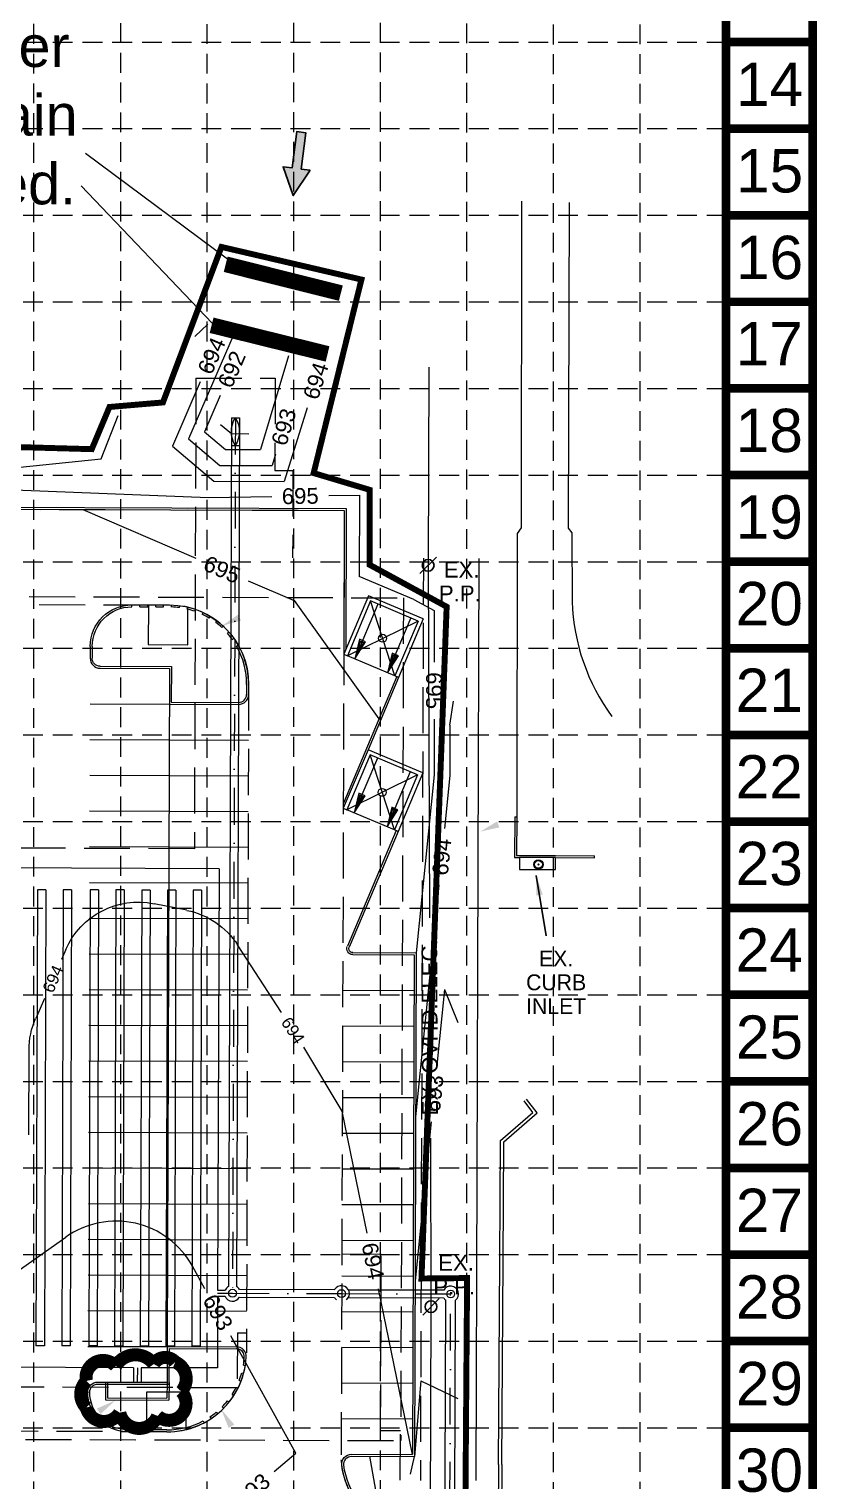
# Model space of a CAD drawing. Header units: feet. Extents: x 2476148 to 2477024, y 7088332 to 7089732.
# Drawn here: x 2476825.3 to 2477024.2, y 7089062.4 to 7089428.5 of the extents above; entities that cross this region are included whole.
import ezdxf
from ezdxf.enums import TextEntityAlignment as Align

# ---------------------------------------------------------------- set-up
doc = ezdxf.new("R2010")
doc.units = ezdxf.units.FT
doc.header["$MEASUREMENT"] = 0
for name, pattern in [('DGN Style 3', [16.243321, 11.602372, -4.640949]), ('DGN Style 4', [18.575397, 9.281897, -4.640949, 0.011602, -4.640949]), ('HIDDEN', [0.375, 0.25, -0.125])]:
    doc.linetypes.add(name, pattern=pattern)
for name, color, linetype in [('ARROWS', 252, 'Continuous'), ('BASE', 7, 'Continuous'), ('GRID', 254, 'HIDDEN'), ('LEGEND', 7, 'Continuous'), ('LIMITS OF DISTURBANCE', 1, 'HIDDEN'), ('SILT FENCE', 200, 'Continuous')]:
    doc.layers.add(name, color=color, linetype=linetype)
for name, color, linetype, lineweight in [('Level 15', 7, 'Continuous', 0), ('Level 16', 7, 'Continuous', 0), ('Level 25', 7, 'Continuous', 0), ('Level 35', 7, 'Continuous', 0), ('Level 38', 7, 'Continuous', 0), ('Level 4', 7, 'Continuous', 0), ('Level 41', 7, 'Continuous', 0), ('Level 42', 7, 'Continuous', 0), ('Level 48', 7, 'Continuous', 0), ('Level 55', 7, 'Continuous', 0), ('PC', 7, 'Continuous', 0)]:
    doc.layers.add(name, color=color, linetype=linetype, lineweight=lineweight)
doc.styles.get("Standard").update_dxf_attribs({"font": 'ARIAL.TTF'})
doc.styles.add('Style-ENGINEERING', font='ENGINEERING.shx')
doc.dimstyles.get("Standard").update_dxf_attribs({"dimtxt": 0.18, "dimasz": 0.18, "dimexe": 0.18, "dimexo": 0.0625, "dimgap": 0.09, "dimtad": 0, "dimtih": 1, "dimtoh": 1, "dimdec": 4, "dimzin": 0, "dimdsep": 46, "dimtxsty": 'Standard', "dimcen": 0.09, "dimadec": 0, "dimazin": 0, "dimtfac": 1, "dimtdec": 4, "dimtofl": 0, "dimtmove": 0, "dimatfit": 3, "dimfxl": 0, "dimtolj": 1, "dimtzin": 0, "dimarcsym": 0})

# ---------------------------------------------------------------- blocks, each defined once
blk = doc.blocks.new('ARROW')
blk.add_lwpolyline([(-67, -25.4), (-59.3, -25.4), (-59.6, -56.1), (-51.9, -56.2), (-51.6, -25.5), (-44, -25.5), (-55.3, -2.4), (-67, -25.4)], close=True)
at = {"color": 254}
for points in [[(-44, -25.5), (-67, -25.4), (-55.3, -2.4), (-67, -25.4)], [(-59.6, -56.1), (-51.9, -56.2), (-59.3, -25.4), (-51.6, -25.5)]]:
    blk.add_solid(points, dxfattribs=at)

msp = doc.modelspace()

# ---------------------------------------------------------------- linework, layer by layer
at = {"color": 0, "linetype": 'ByBlock', "lineweight": -2}
for p, q in [((2476923.95, 7089291.19), (2476928.14, 7089295.38)), ((2476924.66, 7089104.25), (2476928.86, 7089108.45))]:
    msp.add_line(p, q, dxfattribs=at)
for centre in [(2476926.05, 7089293.28), (2476926.76, 7089106.35)]:
    msp.add_circle(centre, 1.48, dxfattribs=at)
at = {"color": 0, "lineweight": 0}
for points in [[(2476873.94, 7089277.99), (2476878.82, 7089279.35), (2476878.11, 7089280.86)], [(2476847.1, 7089082.72), (2476842.47, 7089080.66), (2476843.39, 7089079.27)], [(2476873.82, 7089080.48), (2476875.7, 7089075.77), (2476877.13, 7089076.63)]]:
    msp.add_solid(points, dxfattribs=at)
at = {"layer": 'BASE', "const_width": 2.18}
for points in [[(2477023.06, 7088333.29), (2477023.06, 7089730.99), (2476149.5, 7089730.99), (2476149.5, 7088333.29)], [(2477001.22, 7088355.13), (2477001.22, 7089709.15), (2476171.34, 7089709.15), (2476171.34, 7088355.13)]]:
    msp.add_lwpolyline(points, close=True, dxfattribs=at)
for points in [[(2477023.06, 7089425.24), (2477001.22, 7089425.24)], [(2477023.06, 7089403.4), (2477001.22, 7089403.4)], [(2477023.06, 7089381.56), (2477001.22, 7089381.56)], [(2477023.06, 7089359.73), (2477001.22, 7089359.73)], [(2477023.06, 7089337.89), (2477001.22, 7089337.89)], [(2477023.06, 7089316.05), (2477001.22, 7089316.05)], [(2477023.06, 7089294.21), (2477001.22, 7089294.21)], [(2477023.06, 7089272.37), (2477001.22, 7089272.37)], [(2477023.06, 7089250.53), (2477001.22, 7089250.53)], [(2477023.06, 7089228.69), (2477001.22, 7089228.69)], [(2477023.06, 7089206.85), (2477001.22, 7089206.85)], [(2477023.06, 7089185.01), (2477001.22, 7089185.01)], [(2477023.06, 7089163.17), (2477001.22, 7089163.17)], [(2477023.06, 7089141.34), (2477001.22, 7089141.34)], [(2477023.06, 7089119.5), (2477001.22, 7089119.5)], [(2477023.06, 7089097.66), (2477001.22, 7089097.66)], [(2477023.06, 7089075.82), (2477001.22, 7089075.82)]]:
    msp.add_lwpolyline(points, dxfattribs=at)
at = {"layer": 'GRID', "color": 252, "linetype": 'HIDDEN', "lineweight": 0, "ltscale": 20}
for p, q in [((2476826.57, 7088442.3), (2476826.51, 7089709.15)), ((2476848.61, 7088442.5), (2476848.45, 7089709.64)), ((2476870.33, 7088442.27), (2476870.28, 7089709.64)), ((2476892.19, 7088442.54), (2476892.12, 7089709.64)), ((2476914.07, 7088442.61), (2476913.96, 7089709.64)), ((2476935.87, 7088442.42), (2476935.8, 7089709.64)), ((2476957.75, 7088442.14), (2476957.64, 7089709.64)), ((2476979.61, 7088442.2), (2476979.48, 7089709.64)), ((2476171.34, 7089425.24), (2477001.22, 7089425.24)), ((2476171.34, 7089403.4), (2477001.22, 7089403.4)), ((2476171.34, 7089381.56), (2477001.22, 7089381.56)), ((2476171.34, 7089359.73), (2477001.22, 7089359.73)), ((2476171.34, 7089337.89), (2477001.22, 7089337.89)), ((2476171.34, 7089316.05), (2477001.22, 7089316.05)), ((2476171.34, 7089294.21), (2477001.22, 7089294.21)), ((2476171.34, 7089272.37), (2477001.22, 7089272.37)), ((2476171.34, 7089250.53), (2477001.22, 7089250.53)), ((2476171.34, 7089228.69), (2477001.22, 7089228.69)), ((2476171.34, 7089206.85), (2477001.22, 7089206.85)), ((2476171.34, 7089185.01), (2477001.22, 7089185.01)), ((2476171.34, 7089163.17), (2477001.22, 7089163.17)), ((2476171.34, 7089141.34), (2477001.22, 7089141.34)), ((2476171.34, 7089119.5), (2477001.22, 7089119.5)), ((2476171.34, 7089097.66), (2477001.22, 7089097.66)), ((2476171.34, 7089075.82), (2477001.22, 7089075.82))]:
    msp.add_line(p, q, dxfattribs=at)
at = {"layer": 'LEGEND', "color": 170, "ltscale": 100, "const_width": 3.28}
msp.add_lwpolyline([(2476847.21, 7089091.36, 0.520567), (2476847.21, 7089091.36, 0.765195), (2476839.8, 7089087.63, 0.417879), (2476839.75, 7089080.92, 0.6649), (2476848.22, 7089079.63, 0.744833), (2476857.77, 7089078.82, 0.975642), (2476863.73, 7089084.97, 0.520567), (2476862.24, 7089092.38, 0.520567), (2476856.81, 7089091.88, 0.540264), (2476847.21, 7089091.36)], format="xyb", close=True, dxfattribs=at)
at = {"layer": 'Level 15', "color": 7, "linetype": 'Continuous', "lineweight": 0}
for p, q in [((2476938.84, 7089295.03), (2476938.07, 7089062.52)), ((2476952.49, 7089155.33), (2476950.25, 7089158.23)), ((2476953.59, 7089155.22), (2476950.88, 7089158.72)), ((2476944.33, 7089148.29), (2476952.49, 7089155.33)), ((2476945.12, 7089147.92), (2476953.59, 7089155.22)), ((2476944.14, 7089117.96), (2476944.33, 7089148.29)), ((2476944.94, 7089117.95), (2476945.12, 7089147.92)), ((2476943.82, 7089066.53), (2476944.14, 7089117.96)), ((2476944.62, 7089066.52), (2476944.94, 7089117.95)), ((2476943.82, 7089066.53), (2476943.68, 7089049.59)), ((2476944.62, 7089066.52), (2476944.48, 7089049.89))]:
    msp.add_line(p, q, dxfattribs=at)
at = {"layer": 'Level 16', "color": 7, "linetype": 'Continuous', "lineweight": 0}
msp.add_solid([(2476944.03, 7089227.2), (2476939.2, 7089226.15), (2476943.43, 7089228.71)], dxfattribs=at)
at = {"layer": 'Level 25', "color": 7, "linetype": 'DGN Style 3', "lineweight": 0}
for p, q in [((2476867.44, 7089340.52), (2476867.33, 7089307.26)), ((2476867.44, 7089340.52), (2476887.44, 7089340.46)), ((2476887.44, 7089340.46), (2476887.37, 7089317.2)), ((2476887.37, 7089317.2), (2476891.92, 7089317.18)), ((2476891.92, 7089317.18), (2476891.84, 7089295.18)), ((2476443.11, 7089308.67), (2476904.88, 7089307.14)), ((2476867.33, 7089307.26), (2476867.05, 7089221.82)), ((2476904.88, 7089307.14), (2476904.09, 7089068.97)), ((2476924.84, 7089295.07), (2476924.07, 7089062.56)), ((2476370.58, 7089286.91), (2476919.81, 7089285.09)), ((2476438.08, 7089284.68), (2476860.8, 7089283.29)), ((2476855.44, 7089283.3), (2476855.41, 7089273.3)), ((2476865.41, 7089273.27), (2476865.44, 7089282.73)), ((2476919.81, 7089285.09), (2476919.11, 7089072.59)), ((2476855.41, 7089273.3), (2476865.41, 7089273.27)), ((2476880.74, 7089263.22), (2476880.18, 7089094.72)), ((2476867.05, 7089221.82), (2476798.61, 7089222.05)), ((2476904.26, 7089119.64), (2476914.21, 7089119.61)), ((2476914.05, 7089075.11), (2476914.21, 7089119.61)), ((2476877.9, 7089099.73), (2476877.85, 7089085.89)), ((2476877.9, 7089099.73), (2476880.2, 7089099.72)), ((2476877.85, 7089085.89), (2476798.16, 7089086.15)), ((2476855.01, 7089084.8), (2476854.98, 7089074.8)), ((2476865.01, 7089084.77), (2476855.01, 7089084.8)), ((2476864.98, 7089075.37), (2476865.01, 7089084.77)), ((2476353.42, 7089074.46), (2476919.11, 7089072.59)), ((2476860.11, 7089074.79), (2476424.34, 7089076.23)), ((2476914.05, 7089075.11), (2476919.04, 7089075.09)), ((2476919, 7089062.58), (2476919.04, 7089075.09))]:
    msp.add_line(p, q, dxfattribs=at)
for centre, start, end in [((2476860.74, 7089263.29), 359.8103, 89.8103), ((2476860.18, 7089094.79), 269.8103, 359.8103)]:
    msp.add_arc(centre, 20, start, end, dxfattribs=at)
at = {"layer": 'Level 25', "color": 7, "linetype": 'DGN Style 3', "lineweight": 0, "extrusion": (0, 0, -1)}
msp.add_arc((-2476924.09, 7089068.91), 20, 323.3958, 0.1897, dxfattribs=at)
at = {"layer": 'Level 35', "color": 7, "linetype": 'Continuous', "lineweight": 0}
for p, q in [((2476948.5, 7089301.32), (2476948.47, 7089282.94)), ((2476949.49, 7089302.74), (2476948.5, 7089301.32)), ((2476961.33, 7089302.68), (2476962.3, 7089301.51)), ((2476962.3, 7089301.51), (2476962.34, 7089284.14)), ((2476948.47, 7089282.94), (2476948.41, 7089251.15)), ((2476948.41, 7089251.15), (2476948.38, 7089229.88)), ((2476947.88, 7089229.88), (2476947.83, 7089219.63)), ((2476947.88, 7089229.88), (2476947.83, 7089219.63)), ((2476947.88, 7089229.88), (2476948.38, 7089229.88)), ((2476948.38, 7089229.88), (2476948.33, 7089220.13)), ((2476947.83, 7089219.63), (2476949.05, 7089219.6)), ((2476948.33, 7089220.13), (2476958.21, 7089220.09)), ((2476958.21, 7089220.09), (2476968.01, 7089220.02)), ((2476958.21, 7089219.59), (2476968.01, 7089219.52)), ((2476958.21, 7089219.59), (2476968.01, 7089219.52)), ((2476968.01, 7089219.52), (2476968.01, 7089220.02))]:
    msp.add_line(p, q, dxfattribs=at)
at = {"layer": 'Level 35', "color": 5, "linetype": 'Continuous', "lineweight": 0}
for p, q in [((2476949.05, 7089219.6), (2476949.09, 7089216.63)), ((2476958.21, 7089219.59), (2476949.05, 7089219.6)), ((2476958.19, 7089216.61), (2476958.21, 7089219.59)), ((2476949.09, 7089216.63), (2476958.19, 7089216.61))]:
    msp.add_line(p, q, dxfattribs=at)
at = {"layer": 'Level 35', "color": 7, "linetype": 'Continuous', "lineweight": 0, "flags": 128}
for points in [[(2476949.62, 7089385.14), (2476949.49, 7089302.74), (2476948.5, 7089301.32), (2476948.47, 7089282.94), (2476948.41, 7089251.15), (2476948.38, 7089229.88)], [(2476961.6, 7089384.74), (2476961.33, 7089302.68), (2476962.3, 7089301.51), (2476962.34, 7089284.14)], [(2476947.88, 7089229.88), (2476948.38, 7089229.88)], [(2476948.38, 7089229.88), (2476948.33, 7089220.13), (2476958.21, 7089220.09), (2476968.01, 7089220.02)], [(2476947.83, 7089219.63), (2476949.05, 7089219.6)], [(2476968.01, 7089219.52), (2476968.01, 7089220.02)]]:
    msp.add_lwpolyline(points, dxfattribs=at)
at = {"layer": 'Level 35', "color": 5, "linetype": 'Continuous', "lineweight": 0, "flags": 128}
msp.add_lwpolyline([(2476949.05, 7089219.6), (2476949.09, 7089216.63), (2476958.19, 7089216.61), (2476958.21, 7089219.59), (2476949.05, 7089219.6)], dxfattribs=at)
at = {"layer": 'Level 35', "color": 5, "linetype": 'Continuous', "lineweight": 0}
for radius in [1.18, 1.18, 0.98, 0.98, 0.147, 0.147]:
    msp.add_circle((2476953.88, 7089217.87), radius, dxfattribs=at)
at = {"layer": 'Level 35', "color": 7, "linetype": 'Continuous', "lineweight": 0}
msp.add_arc((2477014.55, 7089286.05), 52.24, 182.0921, 216.2225, dxfattribs=at)
at = {"layer": 'Level 38', "color": 7, "linetype": 'Continuous', "lineweight": 0}
for p, q in [((2476443.11, 7089308.67), (2476904.88, 7089307.14)), ((2476443.12, 7089309.17), (2476905.38, 7089307.64)), ((2476905.38, 7089307.64), (2476905.27, 7089272.07)), ((2476904.88, 7089307.14), (2476904.76, 7089270.88)), ((2476910.99, 7089285.61), (2476904.76, 7089270.88)), ((2476924.81, 7089279.77), (2476910.99, 7089285.61)), ((2476851.3, 7089283.32), (2476860.8, 7089283.29)), ((2476851.3, 7089282.82), (2476851.3, 7089283.32)), ((2476853.3, 7089282.81), (2476853.3, 7089283.31)), ((2476853.3, 7089282.81), (2476855.3, 7089282.8)), ((2476855.3, 7089282.8), (2476855.3, 7089283.3)), ((2476857.3, 7089282.8), (2476857.3, 7089283.3)), ((2476857.3, 7089282.8), (2476859.3, 7089282.79)), ((2476859.3, 7089282.79), (2476859.3, 7089283.29)), ((2476861.3, 7089282.78), (2476861.3, 7089283.28)), ((2476863.29, 7089282.62), (2476863.36, 7089283.11)), ((2476865.26, 7089282.25), (2476865.38, 7089282.74)), ((2476867.18, 7089281.69), (2476867.34, 7089282.16)), ((2476911.53, 7089284.3), (2476905.68, 7089270.49)), ((2476923.5, 7089279.24), (2476911.53, 7089284.3)), ((2476917.66, 7089265.43), (2476911.53, 7089284.3)), ((2476869.03, 7089280.93), (2476869.24, 7089281.39)), ((2476870.79, 7089279.99), (2476871.05, 7089280.42)), ((2476872.45, 7089278.88), (2476872.75, 7089279.28)), ((2476923.5, 7089279.24), (2476905.68, 7089270.49)), ((2476923.5, 7089279.24), (2476917.66, 7089265.43)), ((2476924.81, 7089279.77), (2476918.58, 7089265.04)), ((2476873.99, 7089277.59), (2476874.33, 7089277.96)), ((2476875.38, 7089276.16), (2476875.76, 7089276.49)), ((2476876.62, 7089274.6), (2476877.03, 7089274.89)), ((2476840.77, 7089272.85), (2476840.76, 7089269.85)), ((2476841.27, 7089272.85), (2476841.26, 7089269.85)), ((2476877.7, 7089272.91), (2476878.13, 7089273.16)), ((2476904.76, 7089270.88), (2476905.68, 7089270.49)), ((2476843.25, 7089267.84), (2476861.25, 7089267.78)), ((2476843.25, 7089267.34), (2476860.75, 7089267.29)), ((2476860.75, 7089267.29), (2476860.19, 7089096.29)), ((2476861.25, 7089267.78), (2476861.22, 7089258.78)), ((2476917.66, 7089265.43), (2476905.68, 7089270.49)), ((2476918.12, 7089265.23), (2476904.64, 7089233.35)), ((2476918.58, 7089265.04), (2476910.87, 7089246.79)), ((2476918.58, 7089265.04), (2476917.66, 7089265.43)), ((2476880.24, 7089263.22), (2476880.23, 7089260.72)), ((2476880.74, 7089263.22), (2476880.73, 7089260.72)), ((2476840.72, 7089258.35), (2476860.72, 7089258.29)), ((2476860.72, 7089258.29), (2476878.22, 7089258.23)), ((2476861.22, 7089258.78), (2476878.22, 7089258.73)), ((2476840.69, 7089249.35), (2476860.69, 7089249.29)), ((2476860.69, 7089249.29), (2476880.69, 7089249.22)), ((2476910.87, 7089246.79), (2476904.63, 7089232.06)), ((2476911.4, 7089245.48), (2476905.56, 7089231.67)), ((2476924.68, 7089240.95), (2476910.87, 7089246.79)), ((2476923.37, 7089240.42), (2476911.4, 7089245.48)), ((2476917.53, 7089226.6), (2476911.4, 7089245.48)), ((2476840.66, 7089240.35), (2476880.66, 7089240.22)), ((2476923.37, 7089240.42), (2476905.56, 7089231.67)), ((2476923.37, 7089240.42), (2476917.53, 7089226.6)), ((2476924.68, 7089240.95), (2476918.45, 7089226.21)), ((2476840.63, 7089231.35), (2476880.63, 7089231.22)), ((2476904.63, 7089232.06), (2476905.56, 7089231.67)), ((2476917.53, 7089226.6), (2476905.56, 7089231.67)), ((2476917.99, 7089226.41), (2476905.65, 7089197.22)), ((2476918.45, 7089226.21), (2476906.11, 7089197.02)), ((2476918.45, 7089226.21), (2476917.53, 7089226.6)), ((2476840.6, 7089222.35), (2476880.6, 7089222.22)), ((2476840.57, 7089213.35), (2476880.57, 7089213.22)), ((2476840.54, 7089204.35), (2476880.54, 7089204.22)), ((2476840.51, 7089195.35), (2476880.51, 7089195.22)), ((2476907.02, 7089195.63), (2476923.01, 7089195.58)), ((2476907.02, 7089195.13), (2476922.51, 7089195.08)), ((2476922.51, 7089195.08), (2476922.1, 7089069.08)), ((2476923.01, 7089195.58), (2476922.59, 7089068.58)), ((2476840.48, 7089186.35), (2476880.48, 7089186.22)), ((2476904.48, 7089186.14), (2476922.48, 7089186.08)), ((2476840.45, 7089177.35), (2476880.45, 7089177.22)), ((2476904.45, 7089177.14), (2476922.45, 7089177.08)), ((2476880.44, 7089174.72), (2476880.43, 7089170.72)), ((2476840.42, 7089168.35), (2476880.42, 7089168.22)), ((2476904.42, 7089168.14), (2476922.42, 7089168.08)), ((2476840.39, 7089159.35), (2476880.39, 7089159.22)), ((2476904.39, 7089159.14), (2476922.39, 7089159.08)), ((2476840.36, 7089150.35), (2476880.36, 7089150.22)), ((2476904.36, 7089150.14), (2476922.36, 7089150.08)), ((2476840.33, 7089141.35), (2476880.33, 7089141.22)), ((2476904.33, 7089141.14), (2476922.33, 7089141.08)), ((2476840.3, 7089132.35), (2476880.3, 7089132.22)), ((2476904.3, 7089132.14), (2476922.3, 7089132.08)), ((2476840.27, 7089123.35), (2476880.27, 7089123.22)), ((2476904.27, 7089123.14), (2476922.27, 7089123.08)), ((2476840.24, 7089114.35), (2476880.24, 7089114.22)), ((2476904.24, 7089114.14), (2476922.24, 7089114.08)), ((2476840.21, 7089105.35), (2476880.21, 7089105.22)), ((2476904.21, 7089105.14), (2476922.21, 7089105.08)), ((2476840.19, 7089096.35), (2476860.19, 7089096.29)), ((2476860.19, 7089096.29), (2476860.16, 7089087.29)), ((2476860.19, 7089096.29), (2476877.66, 7089096.23)), ((2476860.68, 7089095.78), (2476860.65, 7089086.78)), ((2476860.68, 7089095.78), (2476877.65, 7089095.73)), ((2476904.18, 7089096.14), (2476922.18, 7089096.08)), ((2476879.42, 7089091.62), (2476879.91, 7089091.54)), ((2476878.37, 7089087.77), (2476878.84, 7089087.59)), ((2476879, 7089089.67), (2476879.48, 7089089.54)), ((2476840.15, 7089084.85), (2476840.15, 7089084.6)), ((2476842.65, 7089086.84), (2476860.65, 7089086.78)), ((2476842.66, 7089087.34), (2476860.16, 7089087.29)), ((2476876.56, 7089084.21), (2476876.98, 7089083.94)), ((2476877.56, 7089085.94), (2476878, 7089085.72)), ((2476904.16, 7089087.14), (2476922.15, 7089087.08)), ((2476874.06, 7089081.09), (2476874.42, 7089080.74)), ((2476875.39, 7089082.59), (2476875.78, 7089082.28)), ((2476869.27, 7089077.53), (2476869.5, 7089077.09)), ((2476870.98, 7089078.55), (2476871.26, 7089078.14)), ((2476872.59, 7089079.74), (2476872.91, 7089079.36)), ((2476904.13, 7089078.14), (2476922.13, 7089078.08)), ((2476860.11, 7089074.79), (2476850.11, 7089074.82)), ((2476860.12, 7089075.29), (2476850.12, 7089075.32)), ((2476906.75, 7089069.13), (2476922.1, 7089069.08)), ((2476906.75, 7089068.63), (2476922.59, 7089068.58))]:
    msp.add_line(p, q, dxfattribs=at)
for centre in [(2476914.55, 7089274.9), (2476914.43, 7089236.04)]:
    msp.add_circle(centre, 1, dxfattribs=at)
at = {"layer": 'Level 38', "color": 7, "linetype": 'Continuous', "lineweight": 0, "extrusion": (0, 0, -1)}
for centre, radius, start, end in [((-2476851.27, 7089272.82), 10.5, 0.1897, 90.1897), ((-2476851.27, 7089272.82), 10, 0.1897, 90.1897), ((-2476860.74, 7089263.29), 20, 90.1897, 180.1897), ((-2476843.26, 7089269.84), 2, 270.1897, 0.1897), ((-2476907.03, 7089196.63), 1.5, 270.1897, 22.9194), ((-2476907.03, 7089196.63), 1, 270.1897, 22.9194), ((-2476850.15, 7089084.82), 10, 270.1897, 0.1897), ((-2476842.65, 7089084.84), 2.5, 0.1897, 90.1897), ((-2476850.15, 7089084.82), 9.5, 270.1897, 0.1897), ((-2476842.65, 7089084.84), 2, 0.1897, 90.1897), ((-2476906.74, 7089066.63), 2.5, 352.5317, 90.1897), ((-2476924.09, 7089068.91), 20, 323.3958, 352.5317), ((-2476906.74, 7089066.63), 2, 352.5317, 90.1897), ((-2476924.09, 7089068.91), 19.5, 323.3958, 352.5317)]:
    msp.add_arc(centre, radius, start, end, dxfattribs=at)
at = {"layer": 'Level 38', "color": 7, "linetype": 'Continuous', "lineweight": 0}
for centre, radius, start, end in [((2476860.74, 7089263.29), 19.5, 82.465, 88.3411), ((2476860.74, 7089263.29), 19.5, 70.712, 76.5885), ((2476860.74, 7089263.29), 19.5, 58.959, 64.8355), ((2476860.74, 7089263.29), 19.5, 47.206, 53.0825), ((2476860.74, 7089263.29), 19.5, 35.453, 41.3295), ((2476860.74, 7089263.29), 19.5, 359.8103, 29.5765), ((2476843.26, 7089269.84), 2.5, 179.8103, 269.8103), ((2476878.23, 7089260.73), 2, 269.8103, 359.8103), ((2476878.23, 7089260.73), 2.5, 269.8103, 359.8103), ((2476877.65, 7089093.73), 2, 356.5345, 89.8103), ((2476877.65, 7089093.73), 2.5, 356.5345, 89.8103), ((2476860.18, 7089094.79), 20, 269.8103, 356.5345), ((2476860.18, 7089094.79), 19.5, 350.658, 356.5345), ((2476860.18, 7089094.79), 19.5, 338.905, 344.7815), ((2476860.18, 7089094.79), 19.5, 327.152, 333.0285), ((2476860.18, 7089094.79), 19.5, 315.399, 321.2755), ((2476860.18, 7089094.79), 19.5, 269.8103, 297.7695), ((2476860.18, 7089094.79), 19.5, 303.646, 309.5225)]:
    msp.add_arc(centre, radius, start, end, dxfattribs=at)
at = {"layer": 'Level 4', "color": 35, "linetype": 'Continuous', "lineweight": 0}
for p, q in [((2476874.93, 7089322.5), (2476883.73, 7089322.47)), ((2476873.46, 7089318.5), (2476886.7, 7089318.46)), ((2476871.99, 7089314.51), (2476889.67, 7089314.45)), ((2476913.37, 7089283.53), (2476907.53, 7089269.71)), ((2476921.66, 7089280.02), (2476915.82, 7089266.2)), ((2476913.24, 7089244.7), (2476907.4, 7089230.89)), ((2476921.53, 7089241.2), (2476915.69, 7089227.38)), ((2476930.13, 7089186.36), (2476928.2, 7089167.24)), ((2476930.13, 7089186.36), (2476933.55, 7089178.02)), ((2476926.77, 7089152.98), (2476922.74, 7089112.91)), ((2476924.22, 7089087.67), (2476922.59, 7089068.58)), ((2476924.22, 7089087.67), (2476933.52, 7089083.18))]:
    msp.add_line(p, q, dxfattribs=at)
at = {"layer": 'Level 4', "color": 35, "linetype": 'Continuous', "lineweight": 0, "flags": 128}
for points in [[(2476907.53, 7089269.71), (2476910.25, 7089273.99), (2476908.7, 7089274.64), (2476907.53, 7089269.71)], [(2476907.88, 7089270.56), (2476909.94, 7089273.77), (2476908.76, 7089274.27), (2476907.88, 7089270.56)], [(2476908.15, 7089271.18), (2476909.7, 7089273.61), (2476908.81, 7089273.99), (2476908.15, 7089271.18)], [(2476915.82, 7089266.2), (2476918.54, 7089270.48), (2476916.99, 7089271.14), (2476915.82, 7089266.2)], [(2476916.17, 7089267.05), (2476918.23, 7089270.27), (2476917.05, 7089270.76), (2476916.17, 7089267.05)], [(2476916.44, 7089267.68), (2476917.99, 7089270.11), (2476917.1, 7089270.48), (2476916.44, 7089267.68)], [(2476907.4, 7089230.89), (2476910.12, 7089235.17), (2476908.57, 7089235.82), (2476907.4, 7089230.89)], [(2476907.76, 7089231.74), (2476909.81, 7089234.95), (2476908.63, 7089235.45), (2476907.76, 7089231.74)], [(2476908.02, 7089232.36), (2476909.57, 7089234.79), (2476908.68, 7089235.16), (2476908.02, 7089232.36)], [(2476915.69, 7089227.38), (2476918.41, 7089231.66), (2476916.86, 7089232.32), (2476915.69, 7089227.38)], [(2476916.05, 7089228.23), (2476918.1, 7089231.44), (2476916.92, 7089231.94), (2476916.05, 7089228.23)], [(2476916.31, 7089228.86), (2476917.86, 7089231.29), (2476916.97, 7089231.66), (2476916.31, 7089228.86)]]:
    msp.add_lwpolyline(points, dxfattribs=at)
at = {"layer": 'Level 41', "color": 7, "linetype": 'Continuous', "lineweight": 0}
for p, q in [((2476926.23, 7089343.28), (2476926.05, 7089293.28)), ((2476926.05, 7089293.28), (2476926.38, 7089204.43)), ((2476926.6, 7089148.87), (2476926.76, 7089106.35)), ((2476926.76, 7089106.35), (2476926.42, 7089013.97))]:
    msp.add_line(p, q, dxfattribs=at)
at = {"layer": 'Level 48', "color": 5, "linetype": 'Continuous', "lineweight": 0}
for p, q in [((2476876.41, 7089330.49), (2476875.69, 7089111.47)), ((2476876.41, 7089330.49), (2476878.41, 7089330.49)), ((2476878.41, 7089330.49), (2476877.69, 7089111.46)), ((2476876.39, 7089323.49), (2476878.39, 7089323.49)), ((2476873.29, 7089216.8), (2476805.83, 7089217.03)), ((2476873.29, 7089216.8), (2476872.93, 7089110.49)), ((2476827.47, 7089211.5), (2476827.09, 7089096.51)), ((2476829.58, 7089211.5), (2476827.47, 7089211.5)), ((2476829.58, 7089211.5), (2476829.2, 7089096.5)), ((2476833.97, 7089211.48), (2476833.59, 7089096.48)), ((2476836.08, 7089211.48), (2476833.97, 7089211.48)), ((2476836.08, 7089211.48), (2476835.7, 7089096.48)), ((2476840.77, 7089211.46), (2476840.39, 7089096.46)), ((2476842.88, 7089211.45), (2476840.77, 7089211.46)), ((2476842.88, 7089211.45), (2476842.5, 7089096.45)), ((2476847.27, 7089211.44), (2476846.89, 7089096.44)), ((2476849.38, 7089211.43), (2476847.27, 7089211.44)), ((2476849.38, 7089211.43), (2476849, 7089096.43)), ((2476853.77, 7089211.42), (2476853.39, 7089096.42)), ((2476855.88, 7089211.41), (2476853.77, 7089211.42)), ((2476855.88, 7089211.41), (2476855.5, 7089096.41)), ((2476860.27, 7089211.4), (2476859.89, 7089096.4)), ((2476862.38, 7089211.39), (2476860.27, 7089211.4)), ((2476862.38, 7089211.39), (2476862, 7089096.39)), ((2476866.77, 7089211.37), (2476866.39, 7089096.37)), ((2476868.88, 7089211.37), (2476866.77, 7089211.37)), ((2476868.88, 7089211.37), (2476868.5, 7089096.37)), ((2476872.93, 7089110.49), (2476874.83, 7089110.49)), ((2476878.42, 7089110.73), (2476902.44, 7089110.65)), ((2476905.96, 7089110.64), (2476929.99, 7089110.56)), ((2476872.93, 7089108.99), (2476872.87, 7089090.9)), ((2476872.93, 7089108.99), (2476874.82, 7089108.99)), ((2476878.41, 7089108.73), (2476902.44, 7089108.65)), ((2476905.96, 7089108.64), (2476929.99, 7089108.56)), ((2476829.2, 7089096.5), (2476827.09, 7089096.51)), ((2476835.7, 7089096.48), (2476833.59, 7089096.48)), ((2476842.5, 7089096.45), (2476840.39, 7089096.46)), ((2476849, 7089096.43), (2476846.89, 7089096.44)), ((2476855.5, 7089096.41), (2476853.39, 7089096.42)), ((2476862, 7089096.39), (2476859.89, 7089096.4)), ((2476868.5, 7089096.37), (2476866.39, 7089096.37)), ((2476851.67, 7089090.97), (2476805.92, 7089091.13)), ((2476851.67, 7089090.97), (2476851.66, 7089087.31)), ((2476853.67, 7089090.97), (2476853.66, 7089087.31)), ((2476872.87, 7089090.9), (2476853.67, 7089090.97)), ((2476844.66, 7089087.34), (2476844.64, 7089082.84)), ((2476845.16, 7089087.34), (2476845.14, 7089083.34)), ((2476860.16, 7089087.29), (2476860.14, 7089083.29)), ((2476860.66, 7089087.28), (2476860.64, 7089082.78)), ((2476844.64, 7089082.84), (2476860.64, 7089082.78)), ((2476845.14, 7089083.34), (2476860.14, 7089083.29))]:
    msp.add_line(p, q, dxfattribs=at)
at = {"layer": 'Level 48', "color": 5, "linetype": 'DGN Style 4', "lineweight": 0}
for p, q in [((2476877.41, 7089330.49), (2476876.68, 7089109.73)), ((2476872.93, 7089109.74), (2476876.68, 7089109.73)), ((2476876.68, 7089109.73), (2476904.17, 7089109.64)), ((2476904.23, 7089109.64), (2476931.72, 7089109.55)), ((2476852.67, 7089090.97), (2476852.66, 7089087.31))]:
    msp.add_line(p, q, dxfattribs=at)
at = {"layer": 'Level 48', "color": 5, "linetype": 'Continuous', "lineweight": 0, "flags": 128}
for points in [[(2476929.74, 7088908.64), (2476930.47, 7089107.99)], [(2476932.24, 7088908.64), (2476932.97, 7089107.98)]]:
    msp.add_lwpolyline(points, dxfattribs=at)
at = {"layer": 'Level 48', "color": 5, "linetype": 'DGN Style 4', "lineweight": 0, "flags": 128}
msp.add_lwpolyline([(2476930.99, 7088908.64), (2476931.72, 7089109.55)], dxfattribs=at)
at = {"layer": 'Level 48', "color": 5, "linetype": 'Continuous', "lineweight": 0}
for centre in [(2476876.68, 7089109.73), (2476904.17, 7089109.64), (2476931.72, 7089109.55)]:
    msp.add_circle(centre, 1, dxfattribs=at)
at = {"layer": 'Level 48', "color": 5, "linetype": 'Continuous', "lineweight": 0, "extrusion": (0, 0, -1)}
for centre, radius, start, end in [((-2476883.02, 7089326.97), 6.63, 328.2989, 32.0804), ((-2476871.77, 7089327.01), 6.62, 148.2989, 212.0804)]:
    msp.add_arc(centre, radius, start, end, dxfattribs=at)
at = {"layer": 'Level 48', "color": 5, "linetype": 'Continuous', "lineweight": 0}
for centre, start, end in [((2476876.68, 7089109.73), 119.8103, 157.786), ((2476876.68, 7089109.73), 29.8103, 59.8103), ((2476904.17, 7089109.64), 308.4737, 149.8103), ((2476931.72, 7089109.55), 308.4737, 149.8103), ((2476876.68, 7089109.73), 201.8347, 329.8103), ((2476904.17, 7089109.64), 209.8103, 231.1094), ((2476931.72, 7089109.55), 209.8103, 231.1094)]:
    msp.add_arc(centre, 2, start, end, dxfattribs=at)
at = {"layer": 'Level 55', "color": 253, "linetype": 'DGN Style 3', "lineweight": 0, "extrusion": (0, 0, -1)}
msp.add_arc((-2476924.09, 7089068.91), 20, 323.3958, 0.1897, dxfattribs=at)
msp.add_arc((-2476924.09, 7089068.91), 20, 323.3958, 0.1897, dxfattribs=at)
at = {"layer": 'LIMITS OF DISTURBANCE', "color": 0, "linetype": 'Continuous', "lineweight": 13, "ltscale": 30}
for p, q in [((2476839.55, 7089397.24), (2476875.39, 7089370.56)), ((2476838.45, 7089389.02), (2476871.51, 7089354.34))]:
    msp.add_line(p, q, dxfattribs=at)
at = {"layer": 'LIMITS OF DISTURBANCE', "lineweight": 13, "ltscale": 30, "const_width": 1.5}
msp.add_lwpolyline([(2476901.61, 7088810.86), (2476911.5, 7088815.33), (2476907.38, 7088824.29), (2476903.64, 7088848.51, 0.27777), (2476934.33, 7088907.88), (2476935.87, 7089113.57), (2476924.36, 7089113.45), (2476930.71, 7089282.85), (2476911.3, 7089293.41), (2476911.3, 7089312.32), (2476897.15, 7089316.55), (2476909.21, 7089365.35), (2476873.88, 7089373.57), (2476859.12, 7089334.36), (2476845.64, 7089333.22), (2476841.16, 7089322.58), (2476720.72, 7089325.94), (2476429.87, 7089328.33), (2476430.35, 7089360.83), (2476397.23, 7089364.55), (2476393.59, 7089353.37)], format="xyb", dxfattribs=at)
at = {"layer": 'PC', "color": 35, "linetype": 'Continuous', "lineweight": 0}
for p, q in [((2476877.94, 7089353.67), (2476865.55, 7089325.18)), ((2476870.49, 7089354.1), (2476867.16, 7089350.95)), ((2476890.82, 7089346.1), (2476883.73, 7089322.47)), ((2476868.53, 7089339.55), (2476861.5, 7089323.37)), ((2476873.59, 7089336.14), (2476869.61, 7089326.99)), ((2476895.53, 7089332.97), (2476889.67, 7089314.45)), ((2476843.57, 7089320.14), (2476847.86, 7089331.1)), ((2476869.61, 7089326.99), (2476874.93, 7089322.5)), ((2476873.67, 7089328.8), (2476876.4, 7089326.49)), ((2476876.4, 7089326.49), (2476880.76, 7089326.48)), ((2476861.5, 7089323.37), (2476871.99, 7089314.51)), ((2476865.55, 7089325.18), (2476873.46, 7089318.5)), ((2476782.68, 7089313.9), (2476843.57, 7089320.14)), ((2476887.56, 7089321.31), (2476886.7, 7089318.46)), ((2476782.68, 7089313.9), (2476870.65, 7089310.4)), ((2476900.95, 7089310.89), (2476908.72, 7089311.01)), ((2476908.72, 7089311.01), (2476908.65, 7089290.51)), ((2476838.88, 7089307.36), (2476867.44, 7089295.07)), ((2476870.65, 7089310.4), (2476886.6, 7089310.66)), ((2476880.61, 7089289.4), (2476892.23, 7089284.39)), ((2476922.46, 7089284.67), (2476908.65, 7089290.51)), ((2476892.23, 7089284.39), (2476913.6, 7089254.54)), ((2476922.46, 7089284.67), (2476927.53, 7089281.93)), ((2476927.53, 7089281.93), (2476927.53, 7089268.86)), ((2476931.53, 7089252.99), (2476932.46, 7089259.05)), ((2476927.53, 7089254.52), (2476927.53, 7089240.47)), ((2476931.53, 7089252.99), (2476931.53, 7089240.27)), ((2476927.53, 7089240.47), (2476923.01, 7089195.58)), ((2476931.53, 7089240.27), (2476930.18, 7089226.9)), ((2476928.75, 7089212.64), (2476922.88, 7089154.25)), ((2476865.15, 7089206.3), (2476856.89, 7089207.97)), ((2476889.02, 7089180.51), (2476877.97, 7089197.57)), ((2476834.6, 7089196.38), (2476833.52, 7089193.92)), ((2476829.21, 7089184.07), (2476827.01, 7089179.02)), ((2476825.26, 7089149.71), (2476825.33, 7089171.08)), ((2476904.38, 7089155.65), (2476894.65, 7089171.81)), ((2476910.68, 7089124.87), (2476904.38, 7089155.65)), ((2476822.32, 7089115.2), (2476834.59, 7089123.89)), ((2476869.71, 7089110.87), (2476866.56, 7089116.58)), ((2476922.1, 7089069.08), (2476913.55, 7089110.83)), ((2476892.62, 7089069.42), (2476876.25, 7089099.03)), ((2476877.8, 7089096.23), (2476876.46, 7089098.66)), ((2476887.21, 7089064.79), (2476892.62, 7089069.42)), ((2476914.68, 7089049.84), (2476911.34, 7089068.62)), ((2476921.6, 7089064.14), (2476922.59, 7089068.58))]:
    msp.add_line(p, q, dxfattribs=at)
at = {"layer": 'PC', "color": 35, "linetype": 'Continuous', "lineweight": 0, "extrusion": (0, 0, -1)}
for centre, start, end in [((-2476852.92, 7089188.37), 23.6153, 101.4611), ((-2476861.18, 7089186.69), 101.4611, 147.0632), ((-2476845.33, 7089171.01), 0.1945, 23.6153)]:
    msp.add_arc(centre, 20, start, end, dxfattribs=at)
at = {"layer": 'PC', "color": 35, "linetype": 'Continuous', "lineweight": 0}
msp.add_arc((2476847.3, 7089105.93), 22, 28.926, 125.2929, dxfattribs=at)
at = {"layer": 'SILT FENCE', "linetype": 'Continuous', "lineweight": 13, "const_width": 4}
for points in [[(2476874.96, 7089369.2), (2476904.01, 7089361.92)], [(2476871.4, 7089353.82), (2476900.66, 7089346.59)]]:
    msp.add_lwpolyline(points, dxfattribs=at)

# ---------------------------------------------------------------- block references
at = {"layer": 'ARROWS', "linetype": 'Continuous', "lineweight": 13, "xscale": 0.2999999996365754, "yscale": 0.299999999636583, "zscale": 0.3, "rotation": 173.3478531648095}
msp.add_blockref('ARROW', (2476875.46, 7089387.71), dxfattribs=at)

# ---------------------------------------------------------------- texts
at = {"insert": (2476801.3, 7089446.67), "char_height": 10.3905, "width": 77.9108, "attachment_point": 2}
msp.add_mtext('Install silt fence after storm drain is installed.', dxfattribs=at)
at = {"layer": 'BASE'}
for s, p in [('14', (2477012.19, 7089414.61)), ('15', (2477012.19, 7089392.77)), ('16', (2477012.19, 7089370.93)), ('17', (2477012.11, 7089349.15)), ('18', (2477012.11, 7089327.31)), ('19', (2477012.11, 7089305.48)), ('20', (2477012.11, 7089283.64)), ('21', (2477012.11, 7089261.8)), ('22', (2477012.11, 7089239.96)), ('23', (2477012.11, 7089218.12)), ('24', (2477012.11, 7089196.28)), ('25', (2477012.15, 7089174.33)), ('26', (2477012.15, 7089152.49)), ('27', (2477012.15, 7089130.65)), ('28', (2477012.15, 7089108.81)), ('29', (2477012.15, 7089086.97)), ('30', (2477012.15, 7089065.13))]:
    msp.add_text(s, height=10.919, dxfattribs=at).set_placement(p, align=Align.MIDDLE_CENTER)
at = {"layer": 'Level 4', "color": 35, "linetype": 'Continuous', "lineweight": 0}
for s, height, rotation, p in [('694', 4, 66.5016, (2476871.39, 7089346.12)), ('692', 4, 66.5016, (2476876.45, 7089342.71)), ('694', 4, 72.4542, (2476897.69, 7089339.8)), ('693', 4, 73.2979, (2476889.62, 7089328.17)), ('695', 4, 0.9187, (2476893.77, 7089310.77)), ('695', 4, 336.7083, (2476874.02, 7089292.23)), ('695', 4, 270, (2476927.53, 7089261.69)), ('694', 4, 84.2569, (2476929.47, 7089219.77)), ('694', 3, 66.3847, (2476831.37, 7089189)), ('694', 3, 302.9368, (2476891.94, 7089176)), ('693', 4, 84.2569, (2476927.49, 7089160.11)), ('694', 4, 281.5637, (2476912.12, 7089117.85)), ('693', 4, 298.926, (2476872.99, 7089104.94)), ('693', 4, 40.5226, (2476881.76, 7089060.13))]:
    msp.add_text(s, height=height, rotation=rotation, dxfattribs=at).set_placement(p, align=Align.MIDDLE_CENTER)
at = {"layer": 'Level 41', "color": 7, "linetype": 'Continuous', "lineweight": 0}
msp.add_text('EX. OVHD.ELEC.', height=4, rotation=90.2184, dxfattribs=at).set_placement((2476926.41, 7089176.77), align=Align.MIDDLE_CENTER)
at = {"layer": 'Level 42', "color": 7, "linetype": 'Continuous', "lineweight": 13}
for s, p in [('EX.', (2476930, 7089290.2)), ('P.P.', (2476928.76, 7089284.2)), ('EX.', (2476928.59, 7089115.45)), ('P.P.', (2476927.35, 7089109.45))]:
    msp.add_text(s, height=4, dxfattribs=at).set_placement(p)
at = {"layer": 'Level 42', "color": 5, "linetype": 'Continuous', "lineweight": 0, "insert": (2476958.34, 7089188.14), "char_height": 4, "attachment_point": 5, "line_spacing_factor": 0.9, "style": 'Style-ENGINEERING'}
msp.add_mtext('EX.\\PCURB\\PINLET', dxfattribs=at)

# ---------------------------------------------------------------- leaders
at = {"layer": 'Level 42', "color": 5, "linetype": 'Continuous', "lineweight": 0}
msp.add_leader([(2476953.33, 7089215.09), (2476955.82, 7089199.87)], dimstyle='Standard', override={"dimtxt": 4, "dimasz": 5, "dimgap": 0, "dimtad": 1, "dimtxsty": 'Style-ENGINEERING'}, dxfattribs=at)

doc.saveas('drawing.dxf')
